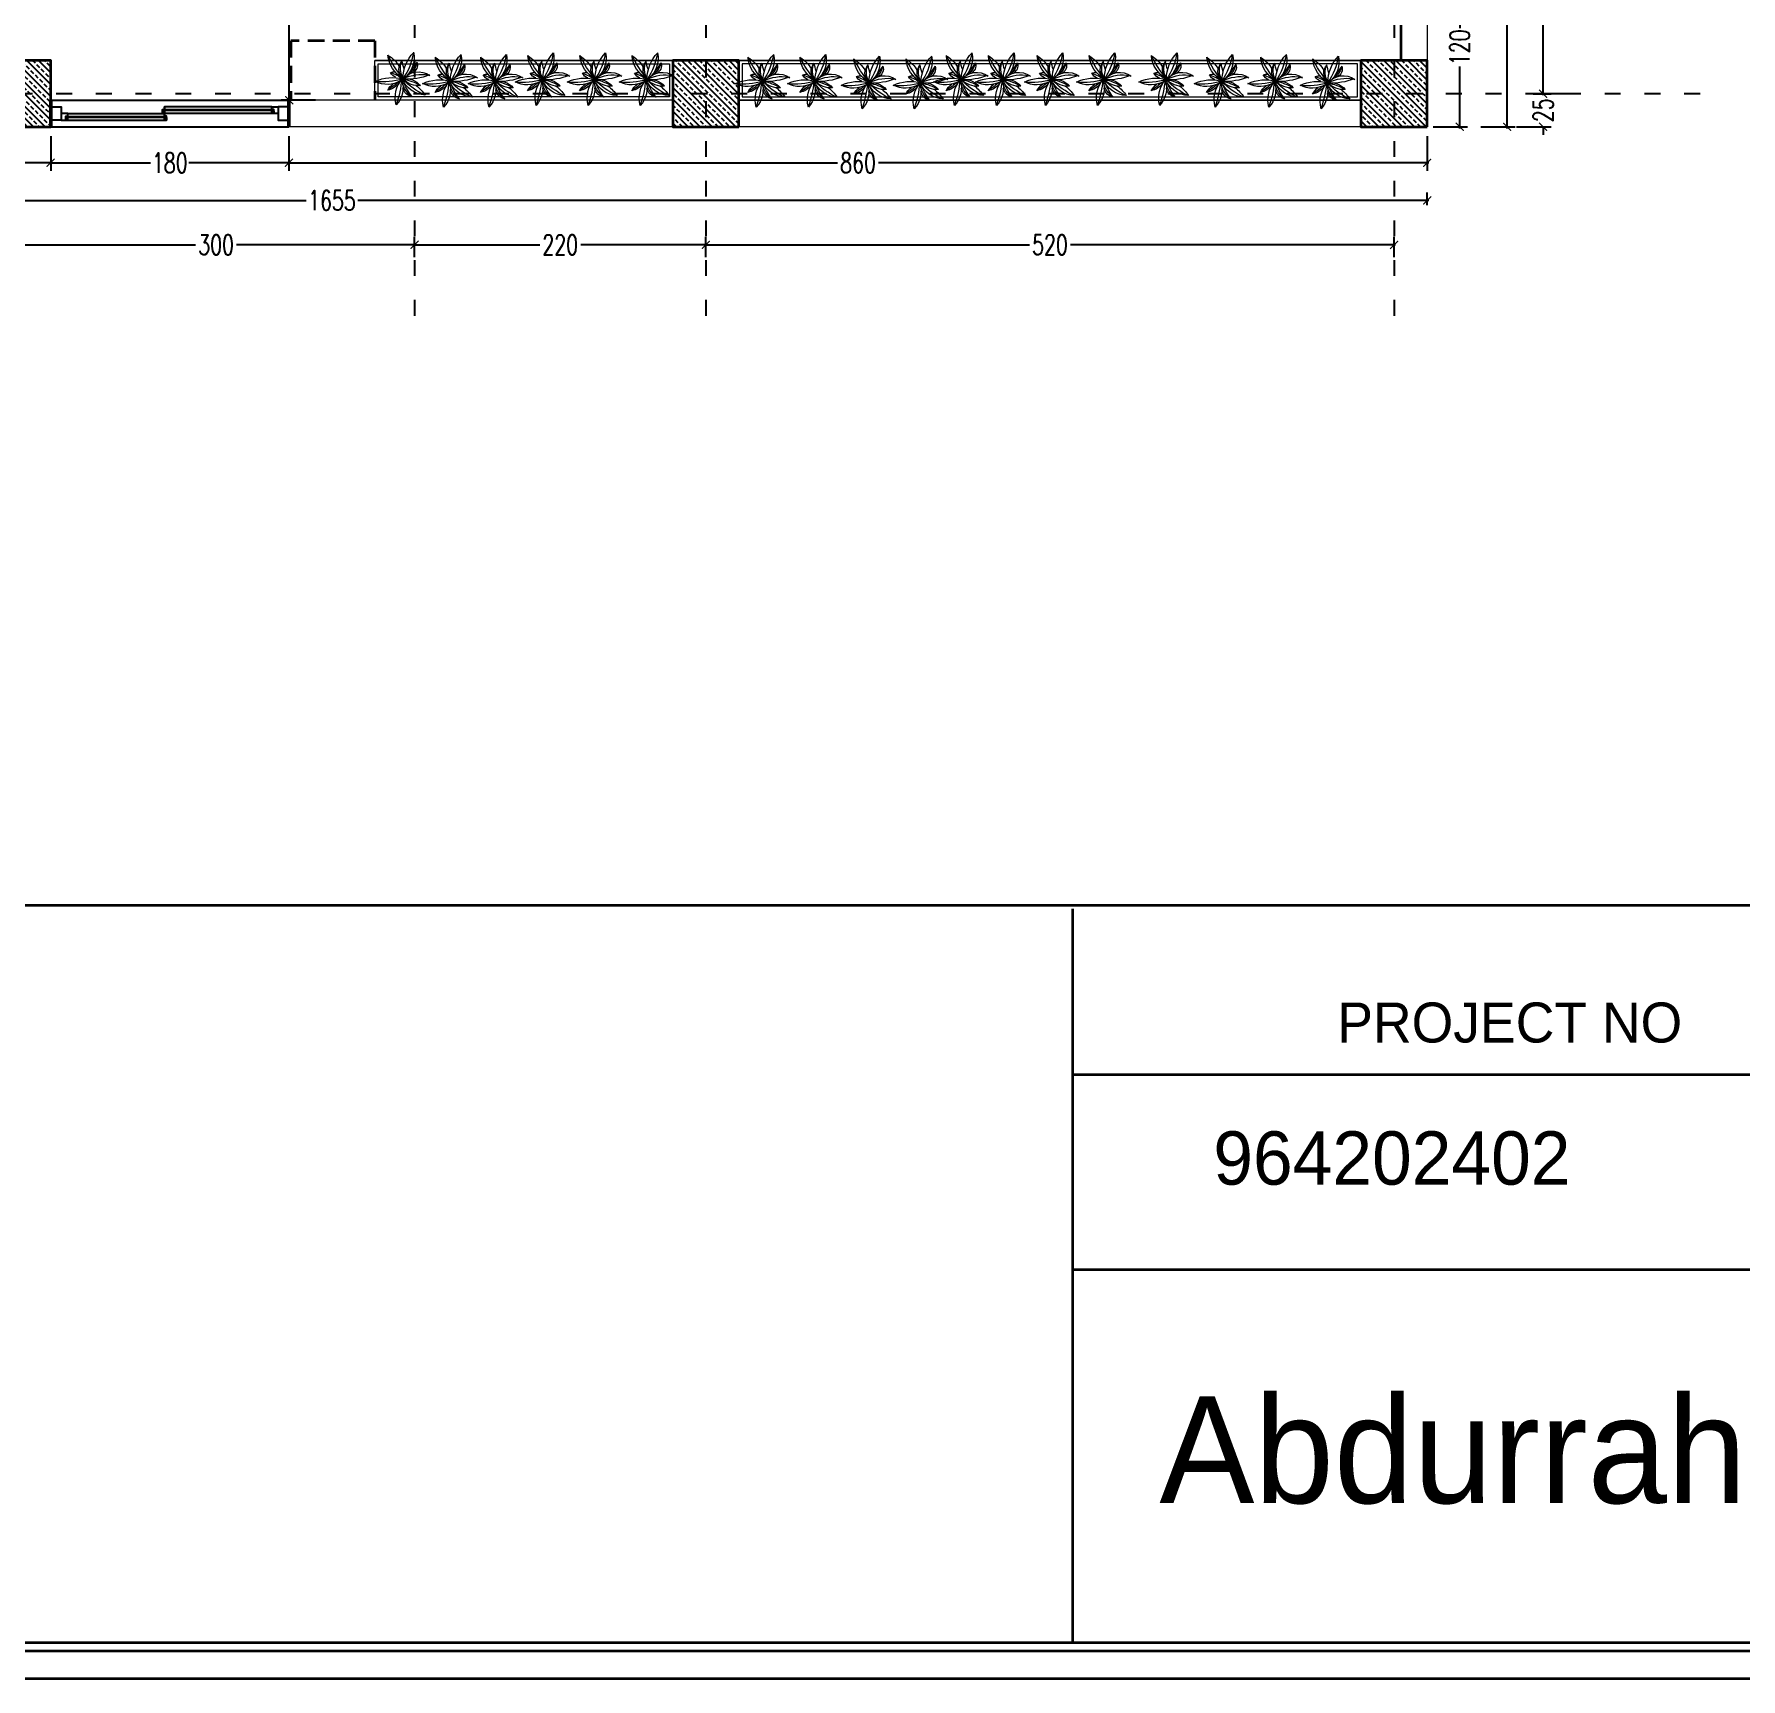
# Model space of a CAD drawing. Header units: centimetres. Extents: x -3207095 to 15275363, y -32656 to 4798027.
# Drawn here: x 684604 to 685894, y 4435644 to 4436887 of the extents above; entities that cross this region are included whole.
import ezdxf

# ---------------------------------------------------------------- set-up
doc = ezdxf.new("R2010")
doc.units = ezdxf.units.CM
for name, pattern in [('ACAD_ISO03W100', [30, 12, -18]), ('DASHED', [19.05, 12.7, -6.35]), ('DUZ', [500, 500])]:
    doc.linetypes.add(name, pattern=pattern)
doc.layers.get('0').update_dxf_attribs({"color": 1, "linetype": 'DUZ'})
for name, color, linetype in [('AGAC', 116, 'Continuous'), ('DIM', 1, 'DUZ'), ('KOLTAR_F', 145, 'Continuous'), ('PEN', 161, 'Continuous')]:
    doc.layers.add(name, color=color, linetype=linetype)
for name, color, linetype, lineweight in [('cam', 143, 'Continuous', 20), ('DUV', 220, 'Continuous', 50), ('DUVAR', 7, 'Continuous', 35), ('Fix & Furniture', 144, 'Continuous', 13), ('gor25', 142, 'Continuous', 25), ('iç duvar', 7, 'Continuous', 50), ('KOLON_F', 3, 'Continuous', 35), ('YAZI', 7, 'Continuous', 15)]:
    doc.layers.add(name, color=color, linetype=linetype, lineweight=lineweight)
doc.styles.add('DIM', font='ROMANSTW.SHX', dxfattribs={"width": 0.7})
doc.dimstyles.new('1_100', dxfattribs={"dimtxt": 15, "dimasz": 6, "dimexe": 6, "dimexo": 0, "dimgap": 2, "dimtad": 0, "dimdec": 1, "dimzin": 11, "dimdsep": 46, "dimtxsty": 'DIM', "dimblk": 'ARCHTICK', "dimcen": 3, "dimdle": 1.25, "dimclrt": 2, "dimadec": 0, "dimazin": 0, "dimtfac": 1.25, "dimtdec": 1, "dimtix": 1, "dimtofl": 0, "dimtmove": 1, "dimatfit": 3, "dimldrblk": 'ARCHTICK', "dimfxl": 20, "dimfxlon": 1, "dimtolj": 1, "dimtzin": 0, "dimarcsym": 0})

# ---------------------------------------------------------------- blocks, each defined once
blk = doc.blocks.new('_ArchTick')
at = {"color": 0, "linetype": 'ByBlock', "const_width": 0.15}
blk.add_lwpolyline([(-0.5, -0.5), (0.5, 0.5)], dxfattribs=at)
blk = doc.blocks.new('*D5613')
at = {"layer": 'Defpoints', "color": 0, "linetype": 'Continuous', "lineweight": 5, "transparency": 16777216}
for p in [(684001.8, 4436816.9), (684616.8, 4436816.9), (684616.8, 4436789.7)]:
    blk.add_point(p, dxfattribs=at)
at = {"layer": 'DIM', "color": 0, "linetype": 'Continuous', "lineweight": -2, "transparency": 16777216}
for p, q in [((684001.8, 4436809.7), (684001.8, 4436783.7)), ((684616.8, 4436809.7), (684616.8, 4436783.7)), ((684000.5, 4436789.7), (684294.8, 4436789.7)), ((684618, 4436789.7), (684323.8, 4436789.7))]:
    blk.add_line(p, q, dxfattribs=at)
at = {"layer": 'DIM', "color": 0, "linetype": 'Continuous', "lineweight": -2, "transparency": 16777216, "xscale": 6, "yscale": 6, "zscale": 6, "rotation": 180}
blk.add_blockref('_ArchTick', (684001.8, 4436789.7), dxfattribs=at)
at = {"layer": 'DIM', "color": 0, "linetype": 'Continuous', "lineweight": -2, "transparency": 16777216, "xscale": 6, "yscale": 6, "zscale": 6}
blk.add_blockref('_ArchTick', (684616.8, 4436789.7), dxfattribs=at)
at = {"layer": 'DIM', "color": 2, "linetype": 'Continuous', "lineweight": 5, "transparency": 16777216, "insert": (684309.3, 4436789.7), "char_height": 15, "attachment_point": 5, "style": 'DIM'}
blk.add_mtext('\\A1;615', dxfattribs=at)
blk = doc.blocks.new('*D5614')
at = {"layer": 'Defpoints', "color": 0, "linetype": 'Continuous', "lineweight": 5, "transparency": 16777216}
for p in [(684616.8, 4436816.9), (684796.8, 4436816.9), (684796.8, 4436789.7)]:
    blk.add_point(p, dxfattribs=at)
at = {"layer": 'DIM', "color": 0, "linetype": 'Continuous', "lineweight": -2, "transparency": 16777216}
for p, q in [((684616.8, 4436809.7), (684616.8, 4436783.7)), ((684796.8, 4436809.7), (684796.8, 4436783.7)), ((684615.5, 4436789.7), (684692.3, 4436789.7)), ((684798, 4436789.7), (684721.3, 4436789.7))]:
    blk.add_line(p, q, dxfattribs=at)
at = {"layer": 'DIM', "color": 0, "linetype": 'Continuous', "lineweight": -2, "transparency": 16777216, "xscale": 6, "yscale": 6, "zscale": 6, "rotation": 180}
blk.add_blockref('_ArchTick', (684616.8, 4436789.7), dxfattribs=at)
at = {"layer": 'DIM', "color": 0, "linetype": 'Continuous', "lineweight": -2, "transparency": 16777216, "xscale": 6, "yscale": 6, "zscale": 6}
blk.add_blockref('_ArchTick', (684796.8, 4436789.7), dxfattribs=at)
at = {"layer": 'DIM', "color": 2, "linetype": 'Continuous', "lineweight": 5, "transparency": 16777216, "insert": (684706.8, 4436789.7), "char_height": 15, "attachment_point": 5, "style": 'DIM'}
blk.add_mtext('\\A1;180', dxfattribs=at)
blk = doc.blocks.new('*D5615')
at = {"layer": 'Defpoints', "color": 0, "linetype": 'Continuous', "lineweight": 5, "transparency": 16777216}
for p in [(684796.8, 4436816.9), (685656.8, 4436816.9), (685656.8, 4436789.7)]:
    blk.add_point(p, dxfattribs=at)
at = {"layer": 'DIM', "color": 0, "linetype": 'Continuous', "lineweight": -2, "transparency": 16777216}
for p, q in [((684796.8, 4436809.7), (684796.8, 4436783.7)), ((685656.8, 4436809.7), (685656.8, 4436783.7)), ((684795.5, 4436789.7), (685211.3, 4436789.7)), ((685658, 4436789.7), (685242.3, 4436789.7))]:
    blk.add_line(p, q, dxfattribs=at)
at = {"layer": 'DIM', "color": 0, "linetype": 'Continuous', "lineweight": -2, "transparency": 16777216, "xscale": 6, "yscale": 6, "zscale": 6, "rotation": 180}
blk.add_blockref('_ArchTick', (684796.8, 4436789.7), dxfattribs=at)
at = {"layer": 'DIM', "color": 0, "linetype": 'Continuous', "lineweight": -2, "transparency": 16777216, "xscale": 6, "yscale": 6, "zscale": 6}
blk.add_blockref('_ArchTick', (685656.8, 4436789.7), dxfattribs=at)
at = {"layer": 'DIM', "color": 2, "linetype": 'Continuous', "lineweight": 5, "transparency": 16777216, "insert": (685226.8, 4436789.7), "char_height": 15, "attachment_point": 5, "style": 'DIM'}
blk.add_mtext('\\A1;860', dxfattribs=at)
blk = doc.blocks.new('*D5616')
at = {"layer": 'Defpoints', "color": 0, "linetype": 'Continuous', "lineweight": 5, "transparency": 16777216}
for p in [(685656.8, 4436936.9), (685681.4, 4436936.9), (685656.8, 4436816.9)]:
    blk.add_point(p, dxfattribs=at)
at = {"layer": 'DIM', "color": 0, "linetype": 'Continuous', "lineweight": -2, "transparency": 16777216}
for p, q in [((685661.4, 4436936.9), (685687.4, 4436936.9)), ((685681.4, 4436938.2), (685681.4, 4436891.4)), ((685681.4, 4436815.7), (685681.4, 4436862.4)), ((685661.4, 4436816.9), (685687.4, 4436816.9))]:
    blk.add_line(p, q, dxfattribs=at)
at = {"layer": 'DIM', "color": 0, "linetype": 'Continuous', "lineweight": -2, "transparency": 16777216, "xscale": 6, "yscale": 6, "zscale": 6}
for p, rotation in [((685681.4, 4436936.9), 90), ((685681.4, 4436816.9), 270)]:
    blk.add_blockref('_ArchTick', p, dxfattribs=dict(at, rotation=rotation))
at = {"layer": 'DIM', "color": 2, "linetype": 'Continuous', "lineweight": 5, "transparency": 16777216, "insert": (685681.4, 4436876.9), "char_height": 15, "attachment_point": 5, "rotation": 90, "style": 'DIM'}
blk.add_mtext('\\A1;120', dxfattribs=at)
blk = doc.blocks.new('*D5636')
at = {"layer": 'Defpoints', "color": 0, "linetype": 'Continuous', "lineweight": 5, "transparency": 16777216}
for p in [(685736.8, 4437211.9), (685744.4, 4436841.9), (685807.3, 4436841.9)]:
    blk.add_point(p, dxfattribs=at)
at = {"layer": 'DIM', "color": 0, "linetype": 'Continuous', "lineweight": -2, "transparency": 16777216}
for p, q in [((685736.8, 4437211.9), (685750.4, 4437211.9)), ((685744.4, 4437213.2), (685744.4, 4437042.4)), ((685744.4, 4436840.7), (685744.4, 4437011.4)), ((685764.4, 4436841.9), (685738.4, 4436841.9))]:
    blk.add_line(p, q, dxfattribs=at)
at = {"layer": 'DIM', "color": 0, "linetype": 'Continuous', "lineweight": -2, "transparency": 16777216, "xscale": 6, "yscale": 6, "zscale": 6}
for p, rotation in [((685744.4, 4437211.9), 90), ((685744.4, 4436841.9), 270)]:
    blk.add_blockref('_ArchTick', p, dxfattribs=dict(at, rotation=rotation))
at = {"layer": 'DIM', "color": 2, "linetype": 'Continuous', "lineweight": 5, "transparency": 16777216, "insert": (685744.4, 4437026.9), "char_height": 15, "attachment_point": 5, "rotation": 90, "style": 'DIM'}
blk.add_mtext('\\A1;370', dxfattribs=at)
blk = doc.blocks.new('*D4534')
at = {"layer": 'Defpoints', "color": 0, "linetype": 'Continuous', "lineweight": 5, "transparency": 16777216}
for p in [(685736.8, 4436841.9), (685687.4, 4436816.9), (685744.4, 4436816.9)]:
    blk.add_point(p, dxfattribs=at)
at = {"layer": 'DIM', "color": 0, "linetype": 'Continuous', "lineweight": -2, "transparency": 16777216}
for p, q in [((685736.8, 4436841.9), (685750.4, 4436841.9)), ((685744.4, 4436841.9), (685744.4, 4436847.9)), ((685724.4, 4436816.9), (685750.4, 4436816.9)), ((685744.4, 4436816.9), (685744.4, 4436810.9))]:
    blk.add_line(p, q, dxfattribs=at)
at = {"layer": 'DIM', "color": 0, "linetype": 'Continuous', "lineweight": -2, "transparency": 16777216, "xscale": 6, "yscale": 6, "zscale": 6}
for p, rotation in [((685744.4, 4436841.9), 270), ((685744.4, 4436816.9), 90)]:
    blk.add_blockref('_ArchTick', p, dxfattribs=dict(at, rotation=rotation))
at = {"layer": 'DIM', "color": 2, "linetype": 'Continuous', "lineweight": 5, "transparency": 16777216, "insert": (685744.4, 4436829.4), "char_height": 15, "attachment_point": 5, "rotation": 90, "style": 'DIM'}
blk.add_mtext('\\A1;25', dxfattribs=at)
blk = doc.blocks.new('*D4535')
at = {"layer": 'Defpoints', "color": 0, "linetype": 'Continuous', "lineweight": 5, "transparency": 16777216}
for p in [(685111.8, 4436727.7), (685111.8, 4436718.4), (685631.8, 4436718.4)]:
    blk.add_point(p, dxfattribs=at)
at = {"layer": 'DIM', "color": 0, "linetype": 'Continuous', "lineweight": -2, "transparency": 16777216}
for p, q in [((685110.5, 4436727.7), (685356.3, 4436727.7)), ((685111.8, 4436718.4), (685111.8, 4436733.7)), ((685633, 4436727.7), (685387.3, 4436727.7)), ((685631.8, 4436718.4), (685631.8, 4436733.7))]:
    blk.add_line(p, q, dxfattribs=at)
at = {"layer": 'DIM', "color": 0, "linetype": 'Continuous', "lineweight": -2, "transparency": 16777216, "xscale": 6, "yscale": 6, "zscale": 6, "rotation": 180}
blk.add_blockref('_ArchTick', (685111.8, 4436727.7), dxfattribs=at)
at = {"layer": 'DIM', "color": 0, "linetype": 'Continuous', "lineweight": -2, "transparency": 16777216, "xscale": 6, "yscale": 6, "zscale": 6}
blk.add_blockref('_ArchTick', (685631.8, 4436727.7), dxfattribs=at)
at = {"layer": 'DIM', "color": 2, "linetype": 'Continuous', "lineweight": 5, "transparency": 16777216, "insert": (685371.8, 4436727.7), "char_height": 15, "attachment_point": 5, "style": 'DIM'}
blk.add_mtext('\\A1;520', dxfattribs=at)
blk = doc.blocks.new('*D4536')
at = {"layer": 'Defpoints', "color": 0, "linetype": 'Continuous', "lineweight": 5, "transparency": 16777216}
for p in [(684891.8, 4436727.7), (684891.8, 4436718.4), (685111.8, 4436718.4)]:
    blk.add_point(p, dxfattribs=at)
at = {"layer": 'DIM', "color": 0, "linetype": 'Continuous', "lineweight": -2, "transparency": 16777216}
for p, q in [((684890.5, 4436727.7), (684986.3, 4436727.7)), ((684891.8, 4436718.4), (684891.8, 4436733.7)), ((685113, 4436727.7), (685017.3, 4436727.7)), ((685111.8, 4436718.4), (685111.8, 4436733.7))]:
    blk.add_line(p, q, dxfattribs=at)
at = {"layer": 'DIM', "color": 0, "linetype": 'Continuous', "lineweight": -2, "transparency": 16777216, "xscale": 6, "yscale": 6, "zscale": 6, "rotation": 180}
blk.add_blockref('_ArchTick', (684891.8, 4436727.7), dxfattribs=at)
at = {"layer": 'DIM', "color": 0, "linetype": 'Continuous', "lineweight": -2, "transparency": 16777216, "xscale": 6, "yscale": 6, "zscale": 6}
blk.add_blockref('_ArchTick', (685111.8, 4436727.7), dxfattribs=at)
at = {"layer": 'DIM', "color": 2, "linetype": 'Continuous', "lineweight": 5, "transparency": 16777216, "insert": (685001.8, 4436727.7), "char_height": 15, "attachment_point": 5, "style": 'DIM'}
blk.add_mtext('\\A1;220', dxfattribs=at)
blk = doc.blocks.new('*D4537')
at = {"layer": 'Defpoints', "color": 0, "linetype": 'Continuous', "lineweight": 5, "transparency": 16777216}
for p in [(684591.8, 4436727.7), (684591.8, 4436718.4), (684891.8, 4436718.4)]:
    blk.add_point(p, dxfattribs=at)
at = {"layer": 'DIM', "color": 0, "linetype": 'Continuous', "lineweight": -2, "transparency": 16777216}
for p, q in [((684590.5, 4436727.7), (684726.3, 4436727.7)), ((684591.8, 4436718.4), (684591.8, 4436733.7)), ((684893, 4436727.7), (684757.3, 4436727.7)), ((684891.8, 4436718.4), (684891.8, 4436733.7))]:
    blk.add_line(p, q, dxfattribs=at)
at = {"layer": 'DIM', "color": 0, "linetype": 'Continuous', "lineweight": -2, "transparency": 16777216, "xscale": 6, "yscale": 6, "zscale": 6, "rotation": 180}
blk.add_blockref('_ArchTick', (684591.8, 4436727.7), dxfattribs=at)
at = {"layer": 'DIM', "color": 0, "linetype": 'Continuous', "lineweight": -2, "transparency": 16777216, "xscale": 6, "yscale": 6, "zscale": 6}
blk.add_blockref('_ArchTick', (684891.8, 4436727.7), dxfattribs=at)
at = {"layer": 'DIM', "color": 2, "linetype": 'Continuous', "lineweight": 5, "transparency": 16777216, "insert": (684741.8, 4436727.7), "char_height": 15, "attachment_point": 5, "style": 'DIM'}
blk.add_mtext('\\A1;300', dxfattribs=at)
blk = doc.blocks.new('*D5641')
at = {"layer": 'Defpoints', "color": 0, "linetype": 'Continuous', "lineweight": 5, "transparency": 16777216}
for p in [(684001.8, 4436757.8), (685656.8, 4436761.3), (685656.8, 4436757.8)]:
    blk.add_point(p, dxfattribs=at)
at = {"layer": 'DIM', "color": 0, "linetype": 'Continuous', "lineweight": -2, "transparency": 16777216}
for p, q in [((684001.8, 4436757.8), (684001.8, 4436767.3)), ((685656.8, 4436757.8), (685656.8, 4436767.3)), ((684000.5, 4436761.3), (684809.8, 4436761.3)), ((685658, 4436761.3), (684848.8, 4436761.3))]:
    blk.add_line(p, q, dxfattribs=at)
at = {"layer": 'DIM', "color": 0, "linetype": 'Continuous', "lineweight": -2, "transparency": 16777216, "xscale": 6, "yscale": 6, "zscale": 6, "rotation": 180}
blk.add_blockref('_ArchTick', (684001.8, 4436761.3), dxfattribs=at)
at = {"layer": 'DIM', "color": 0, "linetype": 'Continuous', "lineweight": -2, "transparency": 16777216, "xscale": 6, "yscale": 6, "zscale": 6}
blk.add_blockref('_ArchTick', (685656.8, 4436761.3), dxfattribs=at)
at = {"layer": 'DIM', "color": 2, "linetype": 'Continuous', "lineweight": 5, "transparency": 16777216, "insert": (684829.3, 4436761.3), "char_height": 15, "attachment_point": 5, "style": 'DIM'}
blk.add_mtext('\\A1;1655', dxfattribs=at)
blk = doc.blocks.new('*D4552')
at = {"layer": 'Defpoints', "color": 0, "linetype": 'Continuous', "lineweight": 5, "transparency": 16777216}
for p in [(685687.4, 4439756.9), (685717.3, 4439756.9), (685687.4, 4436816.9)]:
    blk.add_point(p, dxfattribs=at)
at = {"layer": 'DIM', "color": 0, "linetype": 'Continuous', "lineweight": -2, "transparency": 16777216}
for p, q in [((685697.3, 4439756.9), (685723.3, 4439756.9)), ((685717.3, 4439758.2), (685717.3, 4438307.4)), ((685717.3, 4436815.7), (685717.3, 4438266.4)), ((685697.3, 4436816.9), (685723.3, 4436816.9))]:
    blk.add_line(p, q, dxfattribs=at)
at = {"layer": 'DIM', "color": 0, "linetype": 'Continuous', "lineweight": -2, "transparency": 16777216, "xscale": 6, "yscale": 6, "zscale": 6}
for p, rotation in [((685717.3, 4439756.9), 90), ((685717.3, 4436816.9), 270)]:
    blk.add_blockref('_ArchTick', p, dxfattribs=dict(at, rotation=rotation))
at = {"layer": 'DIM', "color": 2, "linetype": 'Continuous', "lineweight": 5, "transparency": 16777216, "insert": (685717.3, 4438286.9), "char_height": 15, "attachment_point": 5, "rotation": 90, "style": 'DIM'}
blk.add_mtext('\\A1;2940', dxfattribs=at)
blk = doc.blocks.new('*D5542')
at = {"layer": 'Defpoints', "color": 0, "linetype": 'Continuous', "lineweight": 5, "transparency": 16777216}
for p in [(684821.8, 4437526.9), (684797, 4436836.9), (684821.8, 4436836.9)]:
    blk.add_point(p, dxfattribs=at)
at = {"layer": 'DIM', "color": 0, "linetype": 'Continuous', "lineweight": -2, "transparency": 16777216}
for p, q in [((684817, 4437526.9), (684791, 4437526.9)), ((684797, 4437528.2), (684797, 4437197.4)), ((684797, 4436835.7), (684797, 4437166.4)), ((684817, 4436836.9), (684791, 4436836.9))]:
    blk.add_line(p, q, dxfattribs=at)
at = {"layer": 'DIM', "color": 0, "linetype": 'Continuous', "lineweight": -2, "transparency": 16777216, "xscale": 6, "yscale": 6, "zscale": 6}
for p, rotation in [((684797, 4437526.9), 90), ((684797, 4436836.9), 270)]:
    blk.add_blockref('_ArchTick', p, dxfattribs=dict(at, rotation=rotation))
at = {"layer": 'DIM', "color": 2, "linetype": 'Continuous', "lineweight": 5, "transparency": 16777216, "insert": (684797, 4437181.9), "char_height": 15, "attachment_point": 5, "rotation": 90, "style": 'DIM'}
blk.add_mtext('\\A1;690', dxfattribs=at)
blk = doc.blocks.new('patio plant 2')
for centre, radius, start, end in [((-404, -88), 325, 18.2679, 77.7577), ((5, 352), 361, 199.8532, 255.8716), ((-1052, -786), 1241, 39.2618, 54.5536), ((-19, 158), 135, 131.9837, 205.4724), ((138, 152), 269, 157.16, 204.0107), ((499, 213), 611, 175.9263, 194.9396), ((232, 78), 324, 127.0526, 193.6397), ((780, -109), 867, 149.2774, 171.9041), ((-457, 322), 493, 342.1417, 1.7778), ((-83, -326), 339, 95.3509, 151.9516), ((-457, 322), 493, 278.611, 320.85), ((174, -792), 838, 107.6158, 131.4255), ((-219, -210), 245, 72.6029, 113.2685), ((-196, 270), 282, 244.7044, 267.5626), ((-308, -2197), 2212, 85.498, 90.09), ((-661, 221), 623, 323.9758, 339.4862), ((264, -161), 373, 154.191, 209.7589), ((-8, 253), 251, 252.5643, 340.5658), ((-196, 232), 255, 297.6391, 353.4927), ((183, -25), 261, 118.6711, 171.4448), ((-541, 474), 656, 315.3527, 335.2401), ((-325, -703), 751, 43.0584, 70.3682), ((394, -572), 749, 102.8236, 128.4584), ((-403, -184), 379, 28.0633, 29.2303), ((323, 289), 488, 216.0101, 258.7514), ((-157, 544), 543, 279.6289, 313.8517), ((-83, -326), 339, 23.5569, 85.5927), ((32, -219), 221, 44.3745, 98.3611), ((87, -91), 107, 15.6468, 102.6443), ((-53, -128), 108, 141.0444, 190.8834), ((-183, -46), 105, 283.0214, 317.1626), ((1167, -137), 1243, 173.8852, 189.76), ((76, -37), 149, 169.0123, 258.5733), ((164, 13), 232, 184.8141, 238.0945), ((-403, -184), 379, 334.7196, 5.6674), ((729, 139), 756, 197.5499, 205.3147), ((-434, -1577), 1637, 67.585, 73.6645)]:
    blk.add_arc(centre, radius, start, end)

msp = doc.modelspace()

# ---------------------------------------------------------------- hatches: boundary and pattern name
at = {"layer": 'KOLTAR_F'}
h = msp.add_hatch(dxfattribs=at)
h.set_pattern_fill('ANSI33', color=256, angle=90, style=0)
h.set_pattern_definition([(135, (5188099.261, 3776233.4494), (-4.4901280605, -4.4901280605), []), (135, (5188099.261, 3776237.9395), (-4.4901280605, -4.4901280605), [3.175, -1.5875])])
h.paths.add_polyline_path([(684616.79, 4436816.93), (684616.79, 4436866.93), (684566.79, 4436866.93), (684566.79, 4436816.93)])
h = msp.add_hatch(dxfattribs=at)
h.set_pattern_fill('ANSI33', color=256, angle=90, style=0)
h.set_pattern_definition([(135, (5187579.261, 3776233.4494), (-4.4901280605, -4.4901280605), []), (135, (5187579.261, 3776237.9395), (-4.4901280605, -4.4901280605), [3.175, -1.5875])])
h.paths.add_polyline_path([(685136.79, 4436816.93), (685136.79, 4436866.93), (685086.79, 4436866.93), (685086.79, 4436816.93)])
h = msp.add_hatch(dxfattribs=at)
h.set_pattern_fill('ANSI33', color=256, angle=90, style=0)
h.set_pattern_definition([(135, (5187059.261, 3776233.4494), (-4.4901280605, -4.4901280605), []), (135, (5187059.261, 3776237.9395), (-4.4901280605, -4.4901280605), [3.175, -1.5875])])
h.paths.add_polyline_path([(685656.79, 4436816.93), (685656.79, 4436866.93), (685606.79, 4436866.93), (685606.79, 4436816.93)])

# ---------------------------------------------------------------- linework, layer by layer
at = {"color": 232, "linetype": 'ACAD_ISO03W100'}
for p, q in [((684891.79, 4439926.16), (684891.79, 4436667.31)), ((685111.79, 4439926.16), (685111.79, 4436667.31)), ((685631.79, 4439926.16), (685631.79, 4436667.31)), ((685862.98, 4436841.93), (681754.42, 4436841.93))]:
    msp.add_line(p, q, dxfattribs=at)
at = {"layer": 'AGAC'}
for p, q in [((684616.79, 4436836.93), (684796.79, 4436836.93)), ((684616.79, 4436816.93), (684796.79, 4436816.93))]:
    msp.add_line(p, q, dxfattribs=at)
at = {"layer": 'cam'}
for p, q in [((684785.29, 4436829.93), (684701.29, 4436829.93)), ((684785.29, 4436829.43), (684701.29, 4436829.43)), ((684785.29, 4436828.93), (684701.29, 4436828.93)), ((684628.29, 4436824.93), (684704.29, 4436824.93)), ((684628.29, 4436824.43), (684704.29, 4436824.43)), ((684628.29, 4436823.93), (684704.29, 4436823.93))]:
    msp.add_line(p, q, dxfattribs=at)
at = {"layer": 'DUV'}
for p, q in [((684616.79, 4436816.93), (684616.79, 4436836.93)), ((684796.79, 4436816.93), (684796.79, 4436836.93))]:
    msp.add_line(p, q, dxfattribs=at)
at = {"layer": 'DUVAR'}
for p, q in [((685636.79, 4436936.93), (685636.79, 4436866.93)), ((684616.79, 4436816.93), (684616.79, 4436836.93)), ((684796.79, 4436816.93), (684796.79, 4436836.93)), ((687312.87, 4436228.52), (680167.47, 4436228.52)), ((685388.91, 4436225.79), (685388.91, 4435671.29)), ((687313.95, 4436100.58), (685388.91, 4436100.58)), ((686862.41, 4435953.19), (685388.91, 4435953.19))]:
    msp.add_line(p, q, dxfattribs=at)
at = {"layer": 'DUVAR', "linetype": 'DASHED'}
for p, q in [((684861.79, 4436881.93), (684798.21, 4436881.93)), ((684798.21, 4436881.93), (684798.21, 4436836.93)), ((684861.79, 4436881.93), (684861.79, 4436836.93))]:
    msp.add_line(p, q, dxfattribs=at)
at = {"layer": 'DUVAR'}
for points in [[(680140.17, 4440443.99), (687340.17, 4440443.99), (687340.17, 4435643.99), (680140.17, 4435643.99)], [(680161.17, 4440422.99), (687319.17, 4440422.99), (687319.17, 4435664.99), (680161.17, 4435664.99)], [(680167.47, 4440416.69), (687312.87, 4440416.69), (687312.87, 4435671.29), (680167.47, 4435671.29)]]:
    msp.add_lwpolyline(points, close=True, dxfattribs=at)
at = {"layer": 'Fix & Furniture', "ltscale": 0.02}
for p, q in [((685086.79, 4436866.93), (684861.79, 4436866.93)), ((685136.79, 4436866.93), (685606.79, 4436866.93))]:
    msp.add_line(p, q, dxfattribs=at)
for points in [[(684861.79, 4436866.93), (685086.79, 4436866.93), (685086.79, 4436836.93), (684861.79, 4436836.93)], [(685136.79, 4436836.93), (685606.79, 4436836.93), (685606.79, 4436866.93), (685136.79, 4436866.93)], [(684864.33, 4436864.39), (685084.25, 4436864.39), (685084.25, 4436839.47), (684864.33, 4436839.47)], [(685139.33, 4436839.47), (685604.25, 4436839.47), (685604.25, 4436864.39), (685139.33, 4436864.39)]]:
    msp.add_lwpolyline(points, close=True, dxfattribs=at)
at = {"layer": 'gor25'}
for p, q in [((684783.79, 4436831.93), (684702.79, 4436831.93)), ((684629.79, 4436826.93), (684702.79, 4436826.93)), ((684629.79, 4436821.93), (684702.79, 4436821.93)), ((684783.79, 4436826.93), (684702.79, 4436826.93))]:
    msp.add_line(p, q, dxfattribs=at)
at = {"layer": 'iç duvar', "color": 7, "lineweight": 18}
for p, q in [((685656.79, 4436936.93), (685656.79, 4436866.93)), ((685086.79, 4436836.93), (684796.79, 4436836.93)), ((685606.79, 4436836.93), (685136.79, 4436836.93)), ((684821.79, 4436816.93), (684796.79, 4436816.93)), ((685086.79, 4436816.93), (684821.79, 4436816.93)), ((685606.79, 4436816.93), (685136.79, 4436816.93))]:
    msp.add_line(p, q, dxfattribs=at)
at = {"layer": 'KOLON_F'}
for points in [[(684616.79, 4436816.93), (684616.79, 4436866.93), (684566.79, 4436866.93), (684566.79, 4436816.93)], [(685136.79, 4436816.93), (685136.79, 4436866.93), (685086.79, 4436866.93), (685086.79, 4436816.93)], [(685656.79, 4436816.93), (685656.79, 4436866.93), (685606.79, 4436866.93), (685606.79, 4436816.93)]]:
    msp.add_lwpolyline(points, close=True, dxfattribs=at)
at = {"layer": 'PEN'}
for points in [[(684624.79, 4436831.93), (684624.79, 4436831.93), (684624.79, 4436821.93), (684616.79, 4436821.93), (684616.79, 4436821.93), (684616.79, 4436831.93), (684616.79, 4436831.93), (684616.79, 4436831.93), (684624.79, 4436831.93)], [(684702.79, 4436831.93), (684702.79, 4436831.93), (684702.79, 4436826.93), (684701.29, 4436826.93), (684701.29, 4436828.93), (684701.29, 4436829.93), (684702.79, 4436829.93), (684702.79, 4436831.93), (684702.79, 4436831.93)], [(684701.29, 4436826.93), (684702.79, 4436826.93), (684702.79, 4436828.93), (684701.29, 4436828.93)], [(684788.79, 4436831.93), (684788.79, 4436831.93), (684788.79, 4436826.93), (684785.29, 4436826.93), (684785.29, 4436828.93), (684785.29, 4436829.93), (684783.79, 4436829.93), (684783.79, 4436831.93), (684788.79, 4436831.93)], [(684785.29, 4436826.93), (684783.79, 4436826.93), (684783.79, 4436828.93), (684785.29, 4436828.93)], [(684788.79, 4436831.93), (684788.79, 4436831.93), (684788.79, 4436821.93), (684796.79, 4436821.93), (684796.79, 4436821.93), (684796.79, 4436831.93), (684796.79, 4436831.93), (684796.79, 4436831.93), (684788.79, 4436831.93)], [(684624.79, 4436826.93), (684624.79, 4436826.93), (684624.79, 4436821.93), (684628.29, 4436821.93), (684628.29, 4436823.93), (684628.29, 4436824.93), (684629.79, 4436824.93), (684629.79, 4436826.93), (684624.79, 4436826.93)], [(684628.29, 4436821.93), (684629.79, 4436821.93), (684629.79, 4436823.93), (684628.29, 4436823.93)], [(684702.79, 4436826.93), (684702.79, 4436826.93), (684702.79, 4436821.93), (684704.29, 4436821.93), (684704.29, 4436823.93), (684704.29, 4436824.93), (684702.79, 4436824.93), (684702.79, 4436826.93), (684702.79, 4436826.93)], [(684704.29, 4436821.93), (684702.79, 4436821.93), (684702.79, 4436823.93), (684704.29, 4436823.93)]]:
    msp.add_lwpolyline(points, close=True, dxfattribs=at)

# ---------------------------------------------------------------- block references
at = {"layer": 'Fix & Furniture', "xscale": -0.05962284550209137, "yscale": 0.05962284550209136, "zscale": 0.05962284550209136, "rotation": 214.9594055767714}
for p in [(684886.4, 4436856.1), (684992.04, 4436855.7), (685031.41, 4436855.7), (685070.78, 4436855.7), (685308.27, 4436855.7), (685340.03, 4436855.7), (685376.86, 4436855.7), (685416.23, 4436855.7), (685463.22, 4436855.7), (684922.19, 4436854.43), (684956.48, 4436854.43), (685158.41, 4436854.43), (685197.78, 4436854.43), (685238.42, 4436853.16), (685277.79, 4436853.16), (685505.13, 4436854.43), (685545.77, 4436854.43), (685585.14, 4436853.16)]:
    msp.add_blockref('patio plant 2', p, dxfattribs=at)

# ---------------------------------------------------------------- texts
at = {"layer": 'YAZI', "attachment_point": 1}
for s, insert, char_height, width in [('{\\fStylus BT|b0|i0|c0|p34;PROJECT NO}', (685588.89, 4436155.12), 30.24, 286.87), ('{\\fStylus BT|b0|i0|c0|p34;964\\fStylus BT|b0|i0|c162|p34;20\\fStylus BT|b0|i0|c0|p34;2402}', (685495.22, 4436057.77), 40.32, 345.8591), ('{\\fStylus BT|b0|i0|c0|p34;Abdurrahim BAYRAMOGLU}', (685454.43, 4435857.42), 80.64, 1568.7791)]:
    msp.add_mtext(s, dxfattribs=dict(at, insert=insert, char_height=char_height, width=width))

# ---------------------------------------------------------------- dimensions: what is measured, and where the dimension line sits
at = {"layer": 'DIM', "linetype": 'Continuous', "lineweight": 5}
for base, p1, p2, picture, middle in [((685717.27, 4439756.93), (685687.42, 4436816.93), (685687.42, 4439756.93), '*D4552', (685717.27, 4438286.93)), ((684796.97, 4436836.93), (684821.79, 4437526.93), (684821.79, 4436836.93), '*D5542', (684796.97, 4437181.93)), ((685744.41, 4436841.93), (685736.81, 4437211.93), (685807.32, 4436841.93), '*D5636', (685744.41, 4437026.93)), ((685681.42, 4436936.93), (685656.79, 4436816.93), (685656.79, 4436936.93), '*D5616', (685681.42, 4436876.93)), ((685744.41, 4436816.93), (685736.81, 4436841.93), (685687.42, 4436816.93), '*D4534', (685744.41, 4436829.43))]:
    dim = msp.add_linear_dim(base=base, p1=p1, p2=p2, angle=90, dimstyle='1_100', dxfattribs=at)
    dim.commit()
    dim.dimension.update_dxf_attribs({"geometry": picture, "text_midpoint": middle})
for base, p1, p2, picture, middle in [((684616.79, 4436789.69), (684001.79, 4436816.93), (684616.79, 4436816.93), '*D5613', (684309.29, 4436789.69)), ((684796.79, 4436789.69), (684616.79, 4436816.93), (684796.79, 4436816.93), '*D5614', (684706.79, 4436789.69)), ((685656.79, 4436789.69), (684796.79, 4436816.93), (685656.79, 4436816.93), '*D5615', (685226.79, 4436789.69)), ((685656.79, 4436761.27), (684001.79, 4436757.83), (685656.79, 4436757.83), '*D5641', (684829.29, 4436761.27)), ((684591.79, 4436727.72), (684891.79, 4436718.42), (684591.79, 4436718.42), '*D4537', (684741.79, 4436727.72)), ((684891.79, 4436727.72), (685111.79, 4436718.42), (684891.79, 4436718.42), '*D4536', (685001.79, 4436727.72)), ((685111.79, 4436727.72), (685631.79, 4436718.42), (685111.79, 4436718.42), '*D4535', (685371.79, 4436727.72))]:
    dim = msp.add_linear_dim(base=base, p1=p1, p2=p2, dimstyle='1_100', dxfattribs=at)
    dim.commit()
    dim.dimension.update_dxf_attribs({"geometry": picture, "text_midpoint": middle})

doc.saveas('drawing.dxf')
